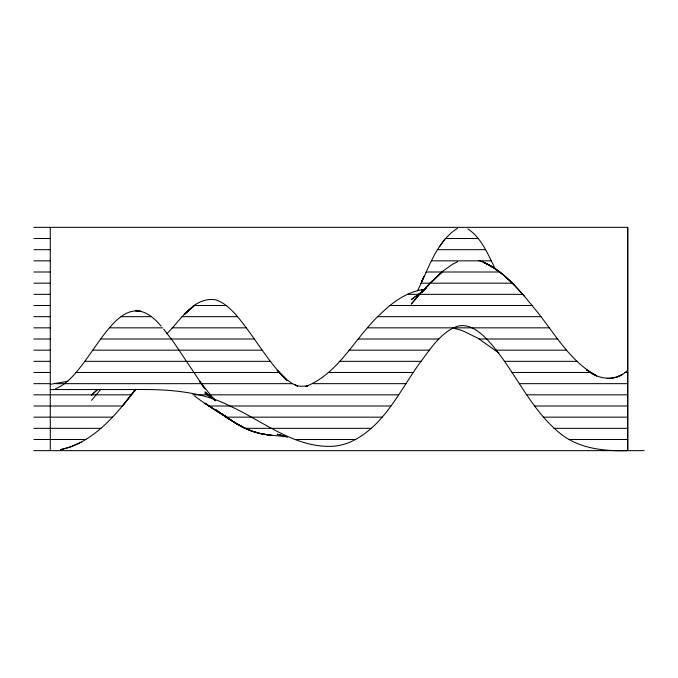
<?xml version="1.0" encoding="UTF-8"?>
<svg xmlns="http://www.w3.org/2000/svg" width="678" height="678" viewBox="0 0 678 678"><rect width="100%" height="100%" fill="white"/><g stroke="black" fill="none" stroke-linecap="round" stroke-linejoin="round"><path stroke-width="1.02" d="M50.282 389.545L132.778 389.545C166.017 389.104 200.637 390.697 230.732 406.402C263.903 421.691 295.286 448.573 333.847 446.217A58.028 58.028 0 0 0 349.314 442.48C384.299 427.326 399.961 389.587 421.487 360.704C431.428 347.526 441.302 332.025 457.582 326.22C469.981 323.092 480.694 332.601 488.516 340.983C514.916 370.086 529.543 408.995 560.689 433.869C579.571 448.853 604.479 451.277 627.718 450.65L627.718 227.35L33.9 227.35M417.521 290.794C428.564 268.946 436.022 242.054 457.582 228.147M439.53 246.758L444.692 239.436M135.354 389.799C115.828 414.987 93.378 442.607 60.596 449.675L70.91 446.785L81.216 442.192M91.53 400.342L100.844 389.308M457.582 261.742L452.421 264.318L442.115 271.717L431.801 281.853L442.115 271.912L431.801 281.294L421.487 292.769L431.801 281.531L421.487 292.082L411.182 304.134L421.487 292.142L423.869 290.176M424.581 289.303C407.198 291.413 392.435 302.286 380.248 314.245C354.891 337.466 339.008 373.722 305.49 386.545L308.066 385.901L300.337 386.324L295.176 385.079L297.752 386.163L292.599 383.773L287.447 380.205L277.132 370.205L286.76 380.172C266.946 360.696 253.945 335.695 235.885 314.719C230.096 308.465 223.655 302.176 215.265 299.718C193.052 296.735 180.628 320.635 166.652 333.805M184.331 314.389L194.645 305.303L184.331 314.389L189.484 309.821M421.487 292.082L426.25 288.175M627.718 370.112C616.777 382.002 597.945 379.833 586.47 369.79L596.784 375.892C569.3 361.12 554.18 332.313 534.917 309.049C520.263 291.048 505.025 271.937 483.355 262.225L493.669 267.564L503.983 275.319L514.288 285.074C503.873 274.887 492.448 264.657 478.202 260.403M55.443 388.731C92.564 375.476 116.904 272.819 161.135 326.177M617.404 376.841L622.557 374.264C617.963 377.171 612.522 378.604 607.09 378.426M67.817 381.239L50.282 384.316M133.634 391.181L135.354 390.774M33.9 238.512L50.282 238.512M445.234 238.512L478.287 238.512M33.9 249.674L50.282 249.674M437.674 249.674L485.634 249.674M33.9 260.844L50.282 260.844M431.522 260.844L491.575 260.844M33.9 272.005L50.282 272.005M426.013 272.005L499.94 272.005M33.9 283.175L50.282 283.175M420.869 283.175L512.415 283.175M33.9 294.337L50.282 294.337M407.359 294.337L522.78 294.337M33.9 305.507L50.282 305.507M194.128 305.507L226.342 305.507M389.977 305.507L532.103 305.507M33.9 316.668L50.282 316.668M120.938 316.668L151.126 316.668M181.907 316.668L237.639 316.668M377.841 316.668L540.824 316.668M33.9 327.838L50.282 327.838M109.76 327.838L162.593 327.838M172.11 327.838L246.445 327.838M367.713 327.838L549.231 327.838M33.9 339L50.282 339M100.937 339L254.453 339M358.264 339L438.819 339M479.236 339L557.689 339M33.9 350.162L50.282 350.162M92.818 350.162L262.25 350.162M348.95 350.162L429.25 350.162M495.203 350.162L566.63 350.162M33.9 361.332L50.282 361.332M84.691 361.332L186.535 361.332M187.492 361.332L270.319 361.332M339.237 361.332L421.055 361.332M504.415 361.332L576.783 361.332M33.9 372.493L50.282 372.493M75.851 372.493L279.412 372.493M328.296 372.493L413.453 372.493M512.017 372.493L590.445 372.493M624.963 372.493L627.718 372.493M33.9 383.663L50.282 383.663M55.401 383.663L292.506 383.663M313.075 383.663L406.071 383.663M519.399 383.663L627.718 383.663M33.9 394.825L131.498 394.825M192.823 394.825L398.63 394.825M526.84 394.825L627.718 394.825M33.9 405.995L122.54 405.995M208.468 405.995L390.816 405.995M534.654 405.995L627.718 405.995M33.9 417.156L112.582 417.156M226.113 417.156L382.146 417.156M543.332 417.156L627.718 417.156M33.9 428.327L100.946 428.327M244.86 428.327L371.459 428.327M553.994 428.327L627.718 428.327M33.9 439.488L85.903 439.488M295.252 439.488L355.797 439.488M569.206 439.488L627.718 439.488M33.9 450.65L644.1 450.65M271.98 435.395L259.089 433.301L266.818 434.683C247.19 432.539 230.774 420.597 215.265 409.343L230.732 420.089L215.265 410.122L225.579 416.173L215.265 410.385L204.951 403.13L214.409 409.41L204.951 403.596L194.645 396.054M271.98 435.462L266.818 434.827L287.447 436.759L277.132 434.217L287.447 437.056M230.732 420.106L243.622 427.521L235.885 423.479L225.579 416.394L235.885 423.267M215.265 399.8L204.951 393.511L215.265 399.961L204.951 391.935L209.714 396.02M467.888 228.91C482.033 238.351 488.279 255.284 495.728 269.827M498.822 352.975L478.202 338.373L462.735 330.805A61.537 61.537 0 0 0 452.421 328.084M212.095 398.054L215.265 400.774L199.798 381.731L204.951 388.926L174.017 342.687L163.712 329.144M514.288 285.15L524.602 296.456M627.718 227.35L627.718 450.65M50.282 227.35L50.282 450.65M424.064 276.26L421.487 281.989L424.064 276.302M135.642 389.291L122.464 405.986L135.642 389.291M97.64 389.418L91.53 395.113L97.64 389.469M421.487 292.167L411.182 299.701L421.487 292.142M424.581 289.387L421.487 289.904L424.581 289.387M137.931 310.77L135.354 310.643L140.507 311.278L137.931 310.77M259.089 433.174L251.352 431.005L259.089 433.174M251.352 430.852L243.622 427.733L235.885 423.335L243.622 427.632L251.352 430.852M493.669 267.717L483.355 262.098L493.669 267.717M230.732 419.902L225.579 416.809L230.732 419.902"/></g></svg>
